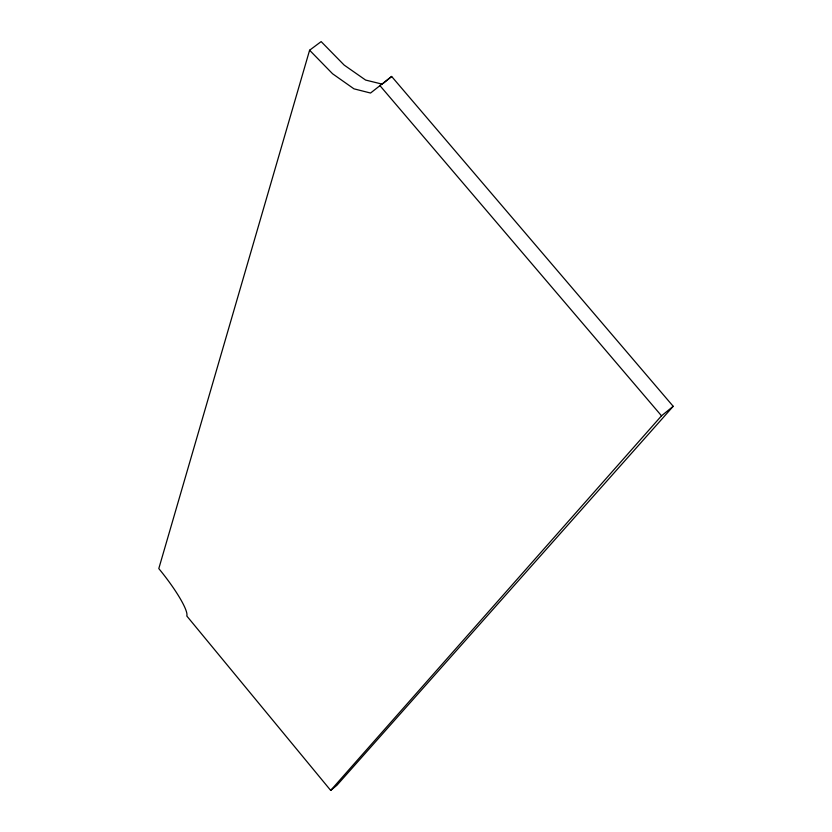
<?xml version="1.0" encoding="UTF-8"?>
<svg xmlns="http://www.w3.org/2000/svg" width="832" height="832" viewBox="0 0 832 832"><rect width="100%" height="100%" fill="white"/><g stroke="black" fill="none" stroke-linecap="round" stroke-linejoin="round"><path stroke-width="1.25" d="M309.598 50.232L158.798 568.578A48.818 8.372 51.7 0 1 186.784 615.982L330.689 790.4L336.929 785.252L673.202 406.307L391.643 76.461L370.552 93.038L353.964 88.837L332.602 73.788L309.598 50.232L321.152 41.6L344.178 65.094L365.602 80.059L382.294 84.167M330.689 790.4L661.513 415.813L673.202 406.307M383.23 83.398L391.643 76.461M379.777 85.436L661.513 415.813"/></g></svg>
